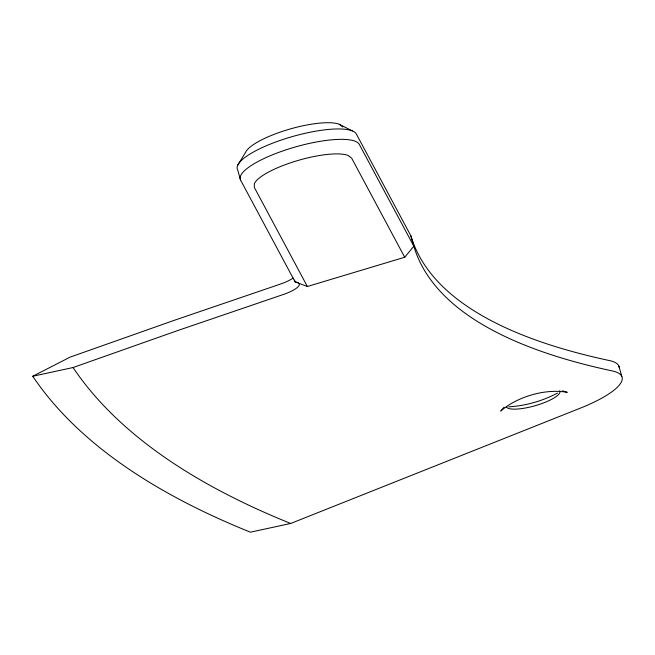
<?xml version="1.0" encoding="UTF-8"?>
<svg xmlns="http://www.w3.org/2000/svg" width="655" height="655" viewBox="0 0 655 655"><rect width="100%" height="100%" fill="white"/><g stroke="black" fill="none" stroke-linecap="round" stroke-linejoin="round"><path stroke-width="0.98" d="M237.65 165.363L245.469 152.509A50.795 13.059 -15.9 0 1 287.725 129.69A50.795 13.059 -15.9 0 1 339.323 124.311L352.341 130.902M404.716 257.251L413.837 246.231L410.873 235.833L356.353 134.013A62.078 15.966 -15.9 0 0 289.289 137.476A62.078 15.966 -15.9 0 0 237.618 169.694L240.581 180.084L295.102 281.904L307.367 286.497L404.716 257.251L351.669 158.191L348.206 155.505A50.795 13.059 -15.9 0 0 296.609 160.876A50.795 13.059 -15.9 0 0 254.353 183.703L254.328 187.436L307.367 286.497M504.031 407.271L500.715 411.086C517.368 396.586 545.5 388.366 567.271 392.337L562.547 390.83M240.581 180.084A62.078 15.966 -15.9 0 1 292.253 147.874A62.078 15.966 -15.9 0 1 359.317 144.411L413.837 246.231A1565.131 402.448 -15.9 0 0 612.294 370.935A76.971 19.789 -15.9 0 1 580.142 408.221L290.705 523.468L250.406 532.179A3528.256 907.232 -15.9 0 1 32.75 376.248L70.085 357.139L174.345 320.295L279.849 284.27A22.86 5.879 -15.9 0 0 293.039 278.113M557.446 393.115C542.438 401.048 525.678 405.83 508.722 406.837M32.75 376.248L73.049 367.537L177.309 330.693L282.813 294.668A22.86 5.879 -15.9 0 0 298.336 282.813M339.323 124.311L342.786 127.005M618.844 365.998L621.808 376.396M294.562 280.012L295.102 281.904A22.86 5.879 -15.9 0 1 296.977 282.256M559.747 390.699A27.96 7.189 -15.9 0 1 536.944 405.183A27.96 7.189 -15.9 0 1 506.372 406.968M410.873 235.833A1565.131 402.448 -15.9 0 0 609.338 360.537A76.971 19.789 -15.9 0 1 619.294 367.75M290.705 523.468A3528.256 907.232 -15.9 0 1 73.049 367.537"/></g></svg>
